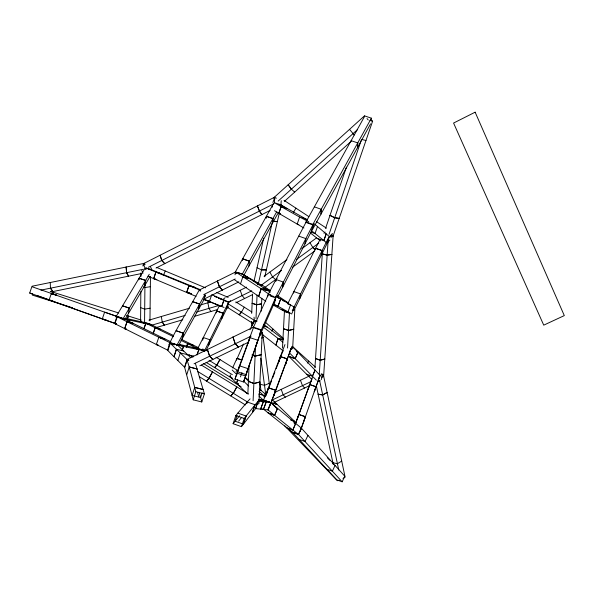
<?xml version="1.0" encoding="UTF-8"?>
<svg xmlns="http://www.w3.org/2000/svg" width="594" height="594" viewBox="0 0 594 594"><rect width="100%" height="100%" fill="white"/><g stroke="black" fill="none" stroke-linecap="round" stroke-linejoin="round"><path stroke-width="0.89" d="M140.585 321.235L140.83 291.535M140.956 276.433L140.986 272.898M144.572 322.765L144.929 284.897M312.63 225.742L312.6 229.381L370.559 123.871M149.955 320.864L150.46 276.492M321.198 209.281L321.109 213.885L321.198 209.281L314.367 206.846M249.064 365.859L247.847 393.985M251.7 313.372L252.539 294.052M256.007 318.547L257.061 295.092M255.554 346.302L253.096 400.757M261.219 311.159L261.82 298.292M260.662 331.816L262.258 332.395L258.902 403.675L257.18 404.135M282.477 348.091L284.452 310.877M287.555 348.032L289.493 312.496M293.139 309.14L294.817 309.674L292.627 348.656L290.897 349.064M357.744 142.909L357.44 147.743L357.744 142.909L371.369 118.169L364.82 115.986L305.762 222.356L312.637 224.829L357.744 142.909L351.113 140.659M314.924 367.768L322.475 251.151M319.268 374.294L328.066 241.52M281.244 200.675L280.903 205.286L278.438 204.499M371.183 120.619L371.369 118.169M274.324 203.178L274.784 197.646L276.418 198.173M272.23 207.224L272.364 205.635M242.523 260.439L242.656 258.821L273.559 203.475M243.785 275.445L248.945 266.03L249.406 261.189L276.5 212.14M267.642 296.792L267.827 295.121L306.096 222.045L313.127 224.458L312.414 228.816M276.032 279.499L275.831 281.192L276.039 279.484L283.353 282.091L282.707 287.147L277.606 297.022M274.628 302.777L275.037 299.428M298.752 236.122L305.836 238.595L283.375 282.076L282.692 287.162L305.049 243.77L305.836 238.595L313.127 224.458M293.629 293.102L293.867 291.557L320.121 239.33M293.072 310.58L293.429 308.293L328.631 237.481L327.762 242.204L294.297 309.697M305.858 238.58L305.034 243.785L312.266 229.685M299.844 298.552L300.586 293.941L293.859 291.565L287.845 303.482M125.037 319.297L128.334 313.699L129.381 308.093L149.265 274.272M168.867 344.899C177.465 326.158 189.182 308.702 198.968 290.459L200.69 291.053M204.975 294.438L183.338 333.227L182.083 339.055L178.72 345.329M183.338 333.227L176.069 330.702L183.36 333.197L182.083 339.04L204.566 298.552M253.942 281.549L263.699 238.135M258.36 283.724L272.097 223.054M204.937 296.918L205.309 295.285M264.783 276.774L279.425 212.511M202.688 340.184L203.311 337.526L219.565 305.338M208.732 345.099L209.994 339.798L228.408 302.636L227.116 307.855L206.014 350.579M221.866 318.451L223.151 313.209L216.684 311.011L216.261 312.771L216.684 311.011L223.144 313.216M142.879 266.008L143.34 264.263L144.966 264.538M236.486 360.098L243.481 344.052M253.193 324.064L254.121 320.656L255.702 321.191M261.308 332.35L274.153 303.296L275.854 297.163L261.174 330.279L259.474 336.501L260.573 334.006M284.964 344.542L268.414 387.86L266.788 393.287L267.753 390.748M266.78 393.295L268.436 387.815L275.616 390.251L273.945 395.686L291.788 346.829L269.78 405.865M278.72 361.961L280.346 356.586L287.281 358.895L285.625 364.263L287.281 358.895L280.346 356.586L278.72 361.969L283.004 350.772M188.721 360.09L186.969 359.637L184.6 367.174L193.221 399.821L201.774 401.967L204.388 393.874L195.367 363.305M186.783 374.621L189.204 366.951L186.969 359.637M189.204 366.951L197.238 369.023L189.211 366.951L194.721 387.385L192.152 395.426L200.609 397.549L201.774 401.967M255.539 347.356L243.54 381.987L234.986 379.172L239.501 365.83L247.995 368.636L261.479 329.863L253.571 327.249L239.501 365.837M239.501 365.83L234.986 379.172M247.765 343.904L249.784 337.585L257.841 340.258L255.546 347.342L258.91 337.726M169.884 342.909L167.53 350.23L173.997 356.719L176.403 349.279L169.884 342.909L176.158 344.416M193.221 399.821L195.82 391.706L194.713 387.385L203.193 389.53L194.713 387.385M202.16 392.745L200.609 397.549L199.153 392.33M180.286 352.955L187.607 354.677L183.665 351.002L176.418 349.279L174.005 356.727L184.741 367.382L187.244 359.734L180.286 352.955L177.858 360.469M243.54 381.987L248.002 368.629L245.612 375.995L237.147 373.218L247.512 344.698M259.214 336.85L261.479 329.863M235.024 274.747L235.877 272.134L242.434 273.997L268.087 290.726L261.204 288.795L235.877 272.134M331.014 237.734L332.395 233.509L329.061 237.08L327.123 243.035L329.908 240.028M265.763 301.24L240.511 283.88L242.835 276.797L249.487 278.675L242.835 276.789M321.228 379.648L322.936 374.435L321.25 373.789M116.914 316.669L127.005 321.725L124.673 328.712L126.425 329.18L124.673 328.712L127.027 321.725L170.456 342.909L167.946 350.304L114.62 323.559L116.914 316.669L122.965 318.325M257.974 401.774L255.71 408.464L241.454 426.663L233.115 423.7L235.855 415.51L237.83 413.105L246.087 416.038L258.256 400.935M237.021 415.533L235.12 421.205L233.115 423.7M145.478 269.617L146.02 268.005L151.544 269.758L200.646 289.827M160.618 329.224L155.16 327.74L153.267 333.331L155.16 327.74L145.471 323.032L150.906 324.524L173.641 335.58M254.15 321.948L254.678 320.381L257.217 321.042M246.644 403.697L247.215 401.997L250.067 398.856M246.651 403.69L247.223 401.982L255.012 404.759L252.428 412.429L255.012 404.759M241.454 426.663L244.208 418.473L246.087 416.038L243.362 424.138L235.12 421.205L239.605 415.778M243.362 424.138L246.087 416.038M156.326 344.587L158.086 345.047L156.311 344.587L158.791 337.288L164.946 338.951L170.782 341.75M279.811 204.425L274.532 202.762L281.103 206.615L278.824 213.365L303.928 227.999M230.479 374.94L229.923 376.589L246.896 393.466M295.864 422.913L312.444 377.101M198.634 347.742L193.184 345.107L187.63 343.622L186.486 346.955L187.63 343.622L180.97 340.362M307.588 219.929L287.34 208.576L281.103 206.615L278.816 213.357L280.383 213.847L274.465 210.722M297.111 419.461L309.682 384.533L315.993 386.746L319.891 375.98L319.037 378.452M116.053 323.73L29.7 293.028L31.861 286.687L56.623 295.27L51.329 293.488L49.124 299.955L116.483 324.005M102.287 318.963L107.596 320.708L102.287 318.963L104.611 312.147L116.691 316.298M114.961 323.507L117.322 316.602L51.329 293.488L56.623 295.27M263.484 327.242L278.111 338.461L275.854 345.069L283.264 350.935M325.549 228.43L346.436 167.137M278.111 338.461L283.397 339.82L278.111 338.469L275.854 345.069L261.323 333.642M329.031 234.318L361.234 140.281M370.96 120.478L372.624 121.146L332.907 236.657L330.219 236.301M300.23 431.333L305.368 416.728L298.812 414.434L295.381 423.908M301.203 428.66L305.375 416.728L298.812 414.441M314.285 391.706L315.993 386.746L309.674 384.548M253.541 323.032L254.395 320.56L254.032 317.174M129.225 321.844L129.811 320.159L151.284 324.903L145.218 322.676L126.069 318.391M240.459 376.871L241.944 372.653M313.929 223.493L311.404 230.621L327.019 243.087L329.328 236.561L314.523 224.005M317.478 226.574L315.006 233.561L310.744 232.106M323.812 240.667L326.165 234.014L323.812 240.667L317.315 238.439L310.291 232.9M303.645 421.747L315.993 386.753M197 354.826L198.842 349.673L204.596 350.854M196.993 354.826L198.834 349.666L192.248 347.223L179.254 344.409M224.079 307.477L221.651 306.519L223.975 300.059L212.607 295.018M205.078 295.701L203.839 299.146L221.644 306.519L223.975 300.059L218.525 298.099M211.798 294.661L209.363 301.41L203.69 299.361M226.507 308.442L228.779 302.094L223.975 300.059M257.692 284.734L258.271 283.108L242.619 274.265M314.278 391.721L318.184 380.925M291.795 314.003L278.014 306.244L280.687 298.901L278.289 298.047M292.107 313.149L294.282 307.15L280.687 298.901M247.832 343.822L250.386 336.857M257.952 401.782L255.479 408.553L268.221 409.964L270.857 402.739L259.11 401.054M261.85 408.887L263.432 409.489L266.142 402.116L258.984 399.413L263.825 400.096L270.077 402.45M263.432 409.489L266.142 402.116L258.969 399.413M307.989 389.508L311.991 378.749M268.399 389.055L271.629 380.591M272.594 378.051L274.851 372.119M276.143 368.733L278.4 362.808M271.057 403.2L275.616 390.251L268.414 387.86M272.884 202.457L274.784 197.646M263.536 400.2L268.436 387.815M265.473 396.606L266.454 394.126M51.93 294.542L52.896 292.174L118.741 312.986M51.93 294.542L52.896 292.174L50.275 291.342M318.213 379.893L320.099 375.393L292.664 346.799M263.253 408.984L292.471 432.246L298.641 434.57L301.351 428.111L270.857 402.747L268.161 408.984M312.437 376.254L295.203 358.657L289.026 356.511L306.541 374.183L312.437 376.254L315.013 370.166L312.437 376.254L316.298 380.108M286.605 427.68L292.864 430.034L295.634 423.463L294.067 422.876L295.634 423.463L292.849 430.026L298.641 434.57M296.391 351.722L297.936 352.257L295.203 358.657L289.026 356.519M289.642 351.893L291.038 348.641M297.936 352.257L295.203 358.657L289.293 352.71M274.591 415.325L277.547 408.42L274.584 415.31L268.05 412.889L274.591 415.325L292.849 430.026M263.877 396.881L265.184 393.852L259.519 389.174M163.276 275.616L165.281 271.02M250 329.759L254.121 320.656M232.625 367.894L236.939 358.375L241.929 360.075L236.939 358.368M342.159 481.816L344.765 476.173L301.351 428.111L298.374 434.325L342.159 481.816L336.739 479.818L292.471 432.246L298.374 434.325M335.061 465.414L332.373 471.191L326.841 469.171M307.944 435.395L305.026 441.528L299.19 439.463M204.173 351.507L209.994 339.798L203.304 337.526L197.386 349.19M283.353 282.091L275.237 297.757L270.3 295.998M199.346 376.722L230.717 395.908L233.375 393.31L236.828 386.85L201.44 365.124M176.626 345.745L183.36 333.197M236.041 371.644L236.902 370.04L216.016 357.143M245.448 404.974L230.717 395.908L233.345 393.287L236.828 386.85L248.485 394.045M278.096 213.031L248.945 266.038M208.984 378.356L212.511 371.903L208.954 378.341L206.445 381.044L208.984 378.356L197.527 371.369M242.07 274.547L249.406 261.189L242.664 258.821L234.816 272.928L236.523 273.53M241.446 312.221L239.226 314.79L241.446 312.221L244.245 307.187M293.57 212.318L295.901 208.13M149.955 276.663L128.334 313.699M122.772 319.253L129.373 308.1L122.557 305.851L115.845 316.966M307.365 363.097L308.732 361.107L292.278 346.347M271.658 331.103L273.092 329.135M238.654 421.094L241.699 417.337M201.73 350.245L202.799 348.975L205.91 350.898M237.83 413.105L247.215 401.997M323.953 233.242L325.081 232.054M274.71 199.339L273.663 197.861L364.657 115.711M278.133 201.091L357.64 129.477M284.34 201.418L351.217 141.29M228.697 306.697L226.693 308.427L228.653 302.346L230.65 300.646M222.468 299.896L225.178 297.653M264.085 276.336L286.932 259.585M301.789 248.693L316.617 237.823M261.004 285.41L281.526 270.396M296.436 259.489L318.785 243.139M264.798 287.481L277.079 278.512M292.664 267.129L314.181 251.411M343.005 478.519L345.129 477.182L323.515 375.46L322.022 376.247M341.713 461.093L337.429 463.721L332.907 462.748M274.71 197.141L143.444 263.684M148.262 267.315L273.5 203.965M270.107 210.432L156.044 268.043M199.317 290.013L235.595 272L236.197 273.634M235.209 278.972L203.742 294.565M238.788 281.898L204.225 298.997M226.648 297.007L246.599 287.14M229.329 301.901L251.759 290.837M235.848 302.843L252.591 294.602M186.932 359.481L253.683 327.004M194.045 363.81L209.652 356.207L212.904 359.422L248.337 342.285M199.844 365.778L212.904 359.422L209.615 356.222L207.38 349.487L209.652 356.207M209.615 356.222L251.076 336.145M274.688 392.486L309.511 375.95M272.557 399.829L311.59 381.341M273.983 402.502L309.511 385.699M269.253 383.308L264.508 385.313L260.135 384.288M261.531 338.045L263.142 337.429M320.181 380.784L317.901 381.578L319.906 375.445L322.936 374.435M148.953 320.144L189.441 308.219M200.861 304.856L210.447 302.027M219.223 305.353L196.614 311.999M151.611 325.23L185.157 315.369M156.482 327.487L182.818 319.758M194.216 316.409L217.671 309.519M321.309 377.212L323.596 376.596L333.152 235.432L330.791 235.751M339.137 480.279L337.385 480.702L284.808 425.913M259.63 332.974L262.258 332.395M32.091 286.226L144.602 263.283L144.736 264.894M40.912 290.124L143.317 269.282M51.077 291.929L141.721 273.507M292.211 310.187L294.817 309.674M150.104 308.189L144.698 309.14L140.696 307.655M150.341 286.702L144.906 287.555L143.295 286.999M261.501 269.862L266.357 269.876L261.501 269.854L257.046 267.731M146.881 268.755L145.248 268.481L143.34 264.263M148.522 269.03L151.797 269.579L150.497 266.765M186.405 354.655L193.659 356.029M192.248 347.223L198.121 348.448L202.977 350.252M198.834 349.666L177.138 345.055L171.659 343.02M295.344 433.316L292.694 432.736L288.328 428.371M258.917 394.119L263.075 395.047L259.118 391.26M264.694 400.913L269.78 402.049M290.644 420.084L294.134 420.856M258.902 394.104L263.075 395.047L264.969 396.844M277.569 409.244L271.035 402.836L276.938 404.187L296.035 422.705M271.02 402.829L276.938 404.187L272.022 399.458M187.244 359.734L188.892 360.12M361.531 139.412L365.971 140.503M195.82 391.706L204.388 393.874M263.855 326.225L267.278 327.116L282.863 338.966M254.395 320.56L255.992 320.975M146.874 323.047L151.203 324.562L145.612 323.077M199.302 349.116L202.495 349.963M114.62 323.559L116.35 324.02M170.456 342.909L173.983 343.852M369.965 120.426L372.624 121.146M289.3 313.008L285.35 311.939L282.336 309.823M158.791 337.288L164.932 338.951L123.745 318.711M127.005 321.725L133.108 323.381L127.027 321.725M282.781 300.646L286.353 301.626L288.647 303.185M270.745 294.728L269 294.245L261.204 288.81L258.732 296.183L261.204 288.795L268.102 290.726L270.255 292.211M263.045 288.172L269.097 289.857L270.597 290.882M259.741 284.481L262.303 285.202L269.097 289.857M258.42 284.066L262.459 285.291M298.804 224.591L297.186 224.094L299.599 217.055L281.103 206.615M306.059 219.075L299.599 217.055L308.783 221.785M72.527 307.781L32.328 295.099L32.276 293.495M126.648 315.481L141.305 320.114M146.629 268.83L145.01 268.302L122.557 305.851L129.373 308.1M237.362 371.74L245.946 374.562M29.7 293.028L32.722 294.023M117.322 316.602L121.102 317.872M274.183 296.592L268.317 294.602L253.311 327.598L261.174 330.279M171.688 344.06L174.161 344.899M242.656 258.821L249.406 261.189M237.6 272.49L241.78 273.968M244.973 276.136L247.438 277.004M255.91 282.276L262.496 285.462L260.172 284.645M287.964 304.039L290.525 304.952L287.986 311.939L281.155 309.496L273.233 305.026M235.855 415.51L244.208 418.473M273.255 304.544L278.014 306.244M289.285 313.105L281.162 309.496M37.526 295.678L54.425 301.707M226.485 301.269L228.779 302.094M203.712 299.421L221.651 306.519M265.058 400.616L270.032 402.442M124.985 318.384L129.811 320.159L123.292 318.718L118.369 316.906M114.323 323.151L115.956 323.76M258.524 399.821L263.35 401.641L260.625 409.095L263.357 401.641L258.531 399.821M224.012 300.512L227.881 302.042M215.429 304.277L219.557 305.91M200.104 290.162L146.02 268.005M188.105 292.397L190.644 293.458M156.801 267.471L205.517 287.845M216.52 292.448L228.215 297.334M218.562 298.166L221.837 299.554M196.042 296.376L147.951 276.21M214.434 296.354L216.921 297.453M143.548 322.282L144.81 322.861M187.622 343.622L198.507 348.901M181.786 339.545L193.184 345.107M155.16 327.74L173.478 336.701M280.687 204.707L287.348 208.576M208.954 378.341L233.375 393.31M206.051 362.318L231.549 378.014M189.041 354.707L192.983 357.128M203.23 363.431L241.075 386.716M233.345 393.287L247.394 401.945M209.014 360.306L232.336 374.688M229.217 304.529L253.608 319.876M227.821 307.625L252.079 322.869M235.87 301.901L251.819 311.961M284.029 200.341L308.835 216.61M316.454 221.599L326.425 228.141M280.517 204.73L284.986 207.655M277.346 295.485L286.353 301.626M234.288 279.581L240.503 283.873M317.315 238.446L320.641 240.904M278.111 338.469L282.863 342.137M263.944 324.524L267.285 327.116M254.678 320.381L255.999 321.413M229.774 376.165L232.506 378.363M267.827 409.763L274.584 415.31M245.359 377.472L248.901 380.398M265.184 393.852L266.468 394.928M275.594 279.596L272.579 276.945L269.847 272.111M291.364 189.174L288.157 184.779L291.364 189.167L294.691 192.114M265.488 322.319L283.368 338.357M308.732 361.107L315.451 367.129M176.418 349.279L180.301 352.955M245.27 377.999L248.567 381.155M187.615 354.685L190.83 357.774M258.88 395.931L263.847 400.727M177.049 344.631L183.672 351.009M243.392 380.932L248.604 385.981M232.15 369.995L237.006 374.732M306.549 374.19L311.768 379.336M312.845 247.49L315.102 249.762L312.845 247.483L309.957 242.701M274.064 401.967L276.514 404.536M327.272 457.662L329.826 460.328M332.373 463.001L333.613 464.293M285.372 397.119L283.19 394.795L281.207 389.389M353.014 133.643L354.224 134.964L349.532 129.366M304.574 388.031L302.487 385.654L300.438 380.257M244.602 298.537L242.114 295.589L240.191 290.31M367.018 118.54L368.206 119.958M50.46 288.187L52.888 291.557L50.46 288.187L50.267 282.521M162.251 322.104L164.419 325.163L162.251 322.104L161.33 316.498M210.863 311.523L208.954 308.375L207.885 302.784M141.736 270.367L142.991 273.21M197.572 392.567L198.804 396.851M316.402 386.174L333.293 464.538M319.609 380.524L338.773 469.995M251.581 321.451L252.19 325.928M259.882 382.454L260.996 390.614M260.863 358.234L265.733 394.386M262.667 333.85L269.617 386.026M251.953 322.074L252.302 325.482M266.424 216.342L266.246 217.976L266.424 216.342L272.965 218.592L272.386 223.507L272.965 218.592L266.424 216.342M315.57 248.314L315.303 249.874L315.577 248.299L322.089 250.564L321.257 255.257L322.089 250.564L315.57 248.314M139.13 278.282L138.833 279.863L139.13 278.289L145.708 280.435L144.624 285.952L145.708 280.435L139.13 278.282M199.629 304.083L198.351 309.816L199.636 304.069L192.642 301.655L199.629 304.083M155.88 272.104L153.69 278.653L156.868 279.64L153.683 278.653L155.88 272.104L161.442 273.864L155.88 272.104M188.996 285.573L186.687 292.411L191.535 293.911L186.679 292.411L188.996 285.58L194.654 287.355L188.996 285.573M237.689 379.863L236.546 383.204L238.164 383.576L236.546 383.204L237.697 379.863M145.716 323.663L144.015 328.467L145.723 323.663L139.56 321.399L145.723 323.663M183.539 346.406L182.106 350.415L183.553 346.413L178.378 344.49L183.553 346.413M276.247 296.503L273.544 304.009L278.022 306.244L280.672 298.901L276.247 296.503M128.401 316.038L127.25 319.216L128.401 316.038M219.914 359.548L216.832 365.132L214.59 367.575L216.832 365.132L219.906 359.541M327.131 392.486L322.691 394.913L318.139 394.23L322.691 394.913L327.131 392.486M475.141 112.184L453.578 123.055L543.733 325.156L564.3 315.592L475.141 112.184M259.934 381.979L253.876 383.546L248.396 381.326L253.883 383.509L259.934 381.979M324.784 359.051L320.203 360.209L315.518 358.531L320.203 360.209L324.784 359.051M261.219 354.692L255.116 356.162L251.953 354.945L255.116 356.125L261.219 354.692M293.703 329.291L288.506 330.435L283.494 328.727L288.506 330.42L293.703 329.299M261.56 303.838L256.63 304.774L252.138 303.304L256.63 304.774L261.56 303.838M331.868 254.418L327.16 255.145L322.297 253.868L327.16 255.138L331.868 254.418M277.383 221.503L273.314 221.295L277.383 221.503M339.181 218.414L334.712 217.731L330.004 215.37L334.712 217.731L339.181 218.414M238.402 347.082L235.246 343.792L232.937 337.058L235.246 343.792L238.402 347.082M164.746 263.647L161.791 260.484L160.09 255.249L161.798 260.476L164.746 263.647M222.275 290.087L219.424 286.813L217.404 281.051L219.424 286.813L222.282 290.087M261.887 214.59L259.437 211.085L257.41 205.918L259.437 211.085L261.887 214.59M128.579 276.18L126.574 272.698L126.158 267.048L126.574 272.698L128.579 276.18"/></g></svg>
